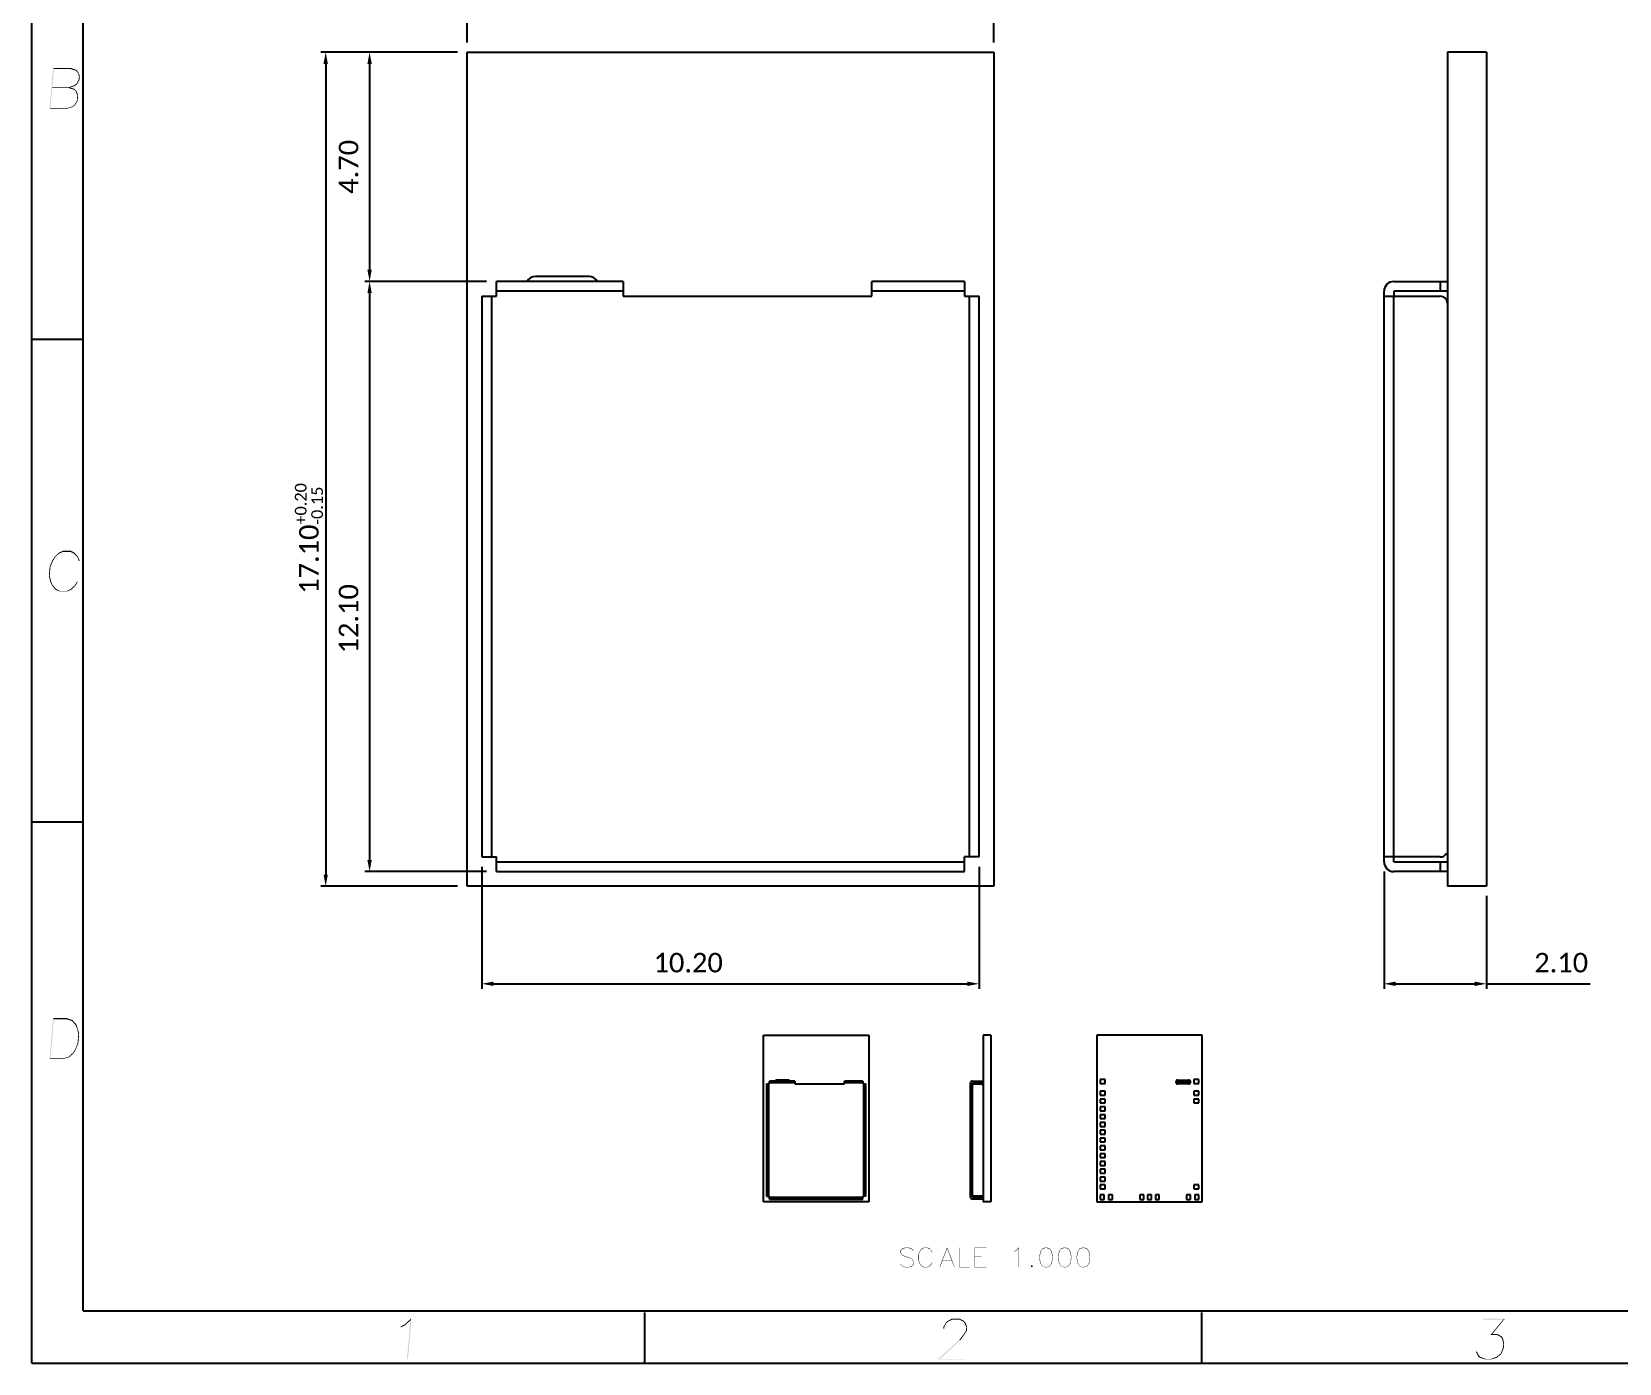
# Model space of a CAD drawing. Header units: millimetres. Extents: x 0 to 297, y 0 to 210.
# Drawn here: x 0 to 162.8, y 0 to 136.5 of the extents above; entities that cross this region are included whole.
import ezdxf

# ---------------------------------------------------------------- set-up
doc = ezdxf.new("R2010")
doc.units = ezdxf.units.MM
doc.header["$LTSCALE"] = 16.335
doc.header["$PDMODE"] = 3
doc.header["$PDSIZE"] = 0.3125
doc.layers.get('0').update_dxf_attribs({"linetype": 'CONTINUOUS'})
doc.layers.get('Defpoints').update_dxf_attribs({"linetype": 'CONTINUOUS'})
doc.layers.add('INTFCLR_5', color=7, linetype='CONTINUOUS')
doc.styles.get("Standard").update_dxf_attribs({"font": 'romans__.ttf'})
doc.styles.add('型式1', font='calibril.ttf')
doc.dimstyles.new('DIMSTYLE_1', dxfattribs={"dimtxt": 2, "dimasz": 1.2, "dimexe": 0.5, "dimexo": 1, "dimgap": 0.5, "dimtad": 1, "dimlfac": 0.2, "dimzin": 0, "dimdsep": 46, "dimtxsty": 'STANDARD', "dimblk": '_FILLED', "dimblk1": '_FILLED', "dimblk2": '_FILLED', "dimcen": 0.09, "dimazin": 0, "dimtol": 1, "dimtp": 0.2, "dimtm": 0.15, "dimtfac": 0.6, "dimtofl": 0, "dimtmove": 0, "dimatfit": 3, "dimldrblk": '_FILLED', "dimfxl": 1, "dimtolj": 1, "dimtzin": 0, "dimarcsym": 0})
doc.dimstyles.new('DIMSTYLE_2', dxfattribs={"dimtxt": 2, "dimasz": 1.2, "dimexe": 0.5, "dimexo": 1, "dimgap": 0.5, "dimtad": 1, "dimlfac": 0.2, "dimzin": 0, "dimdsep": 46, "dimtxsty": 'STANDARD', "dimblk": '_FILLED', "dimblk1": '_FILLED', "dimblk2": '_FILLED', "dimcen": 0.09, "dimazin": 0, "dimtp": 0.01, "dimtm": 0.01, "dimtfac": 1, "dimtofl": 0, "dimtmove": 0, "dimatfit": 3, "dimldrblk": '_FILLED', "dimfxl": 1, "dimtolj": 1, "dimtzin": 0, "dimarcsym": 0})
doc.dimstyles.new('DIMSTYLE_3', dxfattribs={"dimtxt": 2, "dimasz": 1.2, "dimexe": 0.5, "dimexo": 1, "dimgap": 0.5, "dimtad": 1, "dimlfac": 0.2, "dimzin": 0, "dimdsep": 46, "dimtxsty": 'STANDARD', "dimblk": '_FILLED', "dimblk1": '_FILLED', "dimblk2": '_FILLED', "dimcen": 0.09, "dimazin": 0, "dimtol": 1, "dimtp": 0.15, "dimtm": 0.15, "dimtfac": 1, "dimtofl": 0, "dimtmove": 0, "dimatfit": 3, "dimldrblk": '_FILLED', "dimfxl": 1, "dimtolj": 1, "dimtzin": 0, "dimarcsym": 0})

# ---------------------------------------------------------------- blocks, each defined once
blk = doc.blocks.new('_FILLED')
at = {"color": 0, "linetype": 'ByBlock'}
blk.add_solid([(0, 0), (-1, 0.1875), (-1, -0.1875)], dxfattribs=at)
blk = doc.blocks.new('*D1')
at = {"color": 0, "linetype": 'Continuous', "lineweight": -2}
for p, q in [((43.64, 134.4), (29.64, 134.4)), ((30.14, 133.2), (30.14, 50.1)), ((43.64, 48.9), (29.64, 48.9))]:
    blk.add_line(p, q, dxfattribs=at)
at = {"layer": 'Defpoints', "color": 0, "linetype": 'Continuous'}
for p in [(44.64, 134.4), (30.14, 48.9), (44.64, 48.9)]:
    blk.add_point(p, dxfattribs=at)
at = {"color": 0, "linetype": 'Continuous', "lineweight": -2, "xscale": 1.199999999999999, "yscale": 1.199999999999999, "zscale": 1.199999999999999}
for p, rotation in [((30.14, 134.4), 90), ((30.14, 48.9), 270)]:
    blk.add_blockref('_FILLED', p, dxfattribs=dict(at, rotation=rotation))
at = {"color": 0, "linetype": 'Continuous', "insert": (26.98, 84.55), "char_height": 2, "attachment_point": 2, "rotation": 90, "line_spacing_factor": 0.9, "style": '型式1'}
blk.add_mtext('\\A1;17.10{\\H1.200000;\\S+0.20^ -0.15;}', dxfattribs=at)
blk = doc.blocks.new('*D2')
at = {"color": 0, "linetype": 'Continuous', "lineweight": -2}
for p, q in [((44.64, 135.4), (44.64, 144.9)), ((98.64, 135.4), (98.64, 144.9)), ((45.84, 144.4), (97.44, 144.4))]:
    blk.add_line(p, q, dxfattribs=at)
at = {"layer": 'Defpoints', "color": 0, "linetype": 'Continuous'}
for p in [(98.64, 144.4), (44.64, 134.4), (98.64, 134.4)]:
    blk.add_point(p, dxfattribs=at)
at = {"color": 0, "linetype": 'Continuous', "lineweight": -2, "xscale": 1.199999999999999, "yscale": 1.199999999999999, "zscale": 1.199999999999999, "rotation": 180}
blk.add_blockref('_FILLED', (44.64, 144.4), dxfattribs=at)
at = {"color": 0, "linetype": 'Continuous', "lineweight": -2, "xscale": 1.199999999999999, "yscale": 1.199999999999999, "zscale": 1.199999999999999}
blk.add_blockref('_FILLED', (98.64, 144.4), dxfattribs=at)
at = {"color": 0, "linetype": 'Continuous', "insert": (71.64, 147.57), "char_height": 2, "attachment_point": 2, "line_spacing_factor": 0.9, "style": '型式1'}
blk.add_mtext('\\A1;10.80{\\H1.200000;\\S+0.20^ -0.15;}', dxfattribs=at)
blk = doc.blocks.new('*D4')
at = {"color": 0, "linetype": 'Continuous', "lineweight": -2}
for p, q in [((43.64, 134.4), (34.14, 134.4)), ((34.64, 133.2), (34.64, 112.1)), ((46.64, 110.9), (34.14, 110.9))]:
    blk.add_line(p, q, dxfattribs=at)
at = {"layer": 'Defpoints', "color": 0, "linetype": 'Continuous'}
for p in [(44.64, 134.4), (34.64, 110.9), (47.64, 110.9)]:
    blk.add_point(p, dxfattribs=at)
at = {"color": 0, "linetype": 'Continuous', "lineweight": -2, "xscale": 1.199999999999999, "yscale": 1.199999999999999, "zscale": 1.199999999999999}
for p, rotation in [((34.64, 134.4), 90), ((34.64, 110.9), 270)]:
    blk.add_blockref('_FILLED', p, dxfattribs=dict(at, rotation=rotation))
at = {"color": 0, "linetype": 'Continuous', "insert": (31.48, 122.65), "char_height": 2, "attachment_point": 2, "rotation": 90, "line_spacing_factor": 0.9, "style": '型式1'}
blk.add_mtext('\\A1;4.70', dxfattribs=at)
blk = doc.blocks.new('*D5')
at = {"color": 0, "linetype": 'Continuous', "lineweight": -2}
for p, q in [((46.64, 110.9), (34.14, 110.9)), ((34.64, 109.7), (34.64, 51.6)), ((46.64, 50.4), (34.14, 50.4))]:
    blk.add_line(p, q, dxfattribs=at)
at = {"layer": 'Defpoints', "color": 0, "linetype": 'Continuous'}
for p in [(47.64, 110.9), (34.64, 50.4), (47.64, 50.4)]:
    blk.add_point(p, dxfattribs=at)
at = {"color": 0, "linetype": 'Continuous', "lineweight": -2, "xscale": 1.199999999999999, "yscale": 1.199999999999999, "zscale": 1.199999999999999}
for p, rotation in [((34.64, 110.9), 90), ((34.64, 50.4), 270)]:
    blk.add_blockref('_FILLED', p, dxfattribs=dict(at, rotation=rotation))
at = {"color": 0, "linetype": 'Continuous', "insert": (31.48, 76.32), "char_height": 2, "attachment_point": 2, "rotation": 90, "line_spacing_factor": 0.9, "style": '型式1'}
blk.add_mtext('\\A1;12.10', dxfattribs=at)
blk = doc.blocks.new('*D6')
at = {"color": 0, "linetype": 'Continuous', "lineweight": -2}
for p, q in [((138.66, 50.4), (138.66, 38.4)), ((149.16, 47.9), (149.16, 38.4)), ((139.86, 38.9), (147.96, 38.9)), ((149.16, 38.9), (159.81, 38.9))]:
    blk.add_line(p, q, dxfattribs=at)
at = {"layer": 'Defpoints', "color": 0, "linetype": 'Continuous'}
for p in [(138.66, 51.4), (149.16, 48.9), (138.66, 38.9)]:
    blk.add_point(p, dxfattribs=at)
at = {"color": 0, "linetype": 'Continuous', "lineweight": -2, "xscale": 1.199999999999999, "yscale": 1.199999999999999, "zscale": 1.199999999999999, "rotation": 180}
blk.add_blockref('_FILLED', (138.66, 38.9), dxfattribs=at)
at = {"color": 0, "linetype": 'Continuous', "lineweight": -2, "xscale": 1.199999999999999, "yscale": 1.199999999999999, "zscale": 1.199999999999999}
blk.add_blockref('_FILLED', (149.16, 38.9), dxfattribs=at)
at = {"color": 0, "linetype": 'Continuous', "insert": (154.06, 42.07), "char_height": 2, "attachment_point": 1, "line_spacing_factor": 0.9, "style": '型式1'}
blk.add_mtext('\\A1;2.10', dxfattribs=at)
blk = doc.blocks.new('*D7')
at = {"color": 0, "linetype": 'Continuous', "lineweight": -2}
for p, q in [((46.14, 50.9), (46.14, 38.4)), ((97.14, 50.9), (97.14, 38.4)), ((47.34, 38.9), (95.94, 38.9))]:
    blk.add_line(p, q, dxfattribs=at)
at = {"layer": 'Defpoints', "color": 0, "linetype": 'Continuous'}
for p in [(46.14, 51.9), (97.14, 51.9), (97.14, 38.9)]:
    blk.add_point(p, dxfattribs=at)
at = {"color": 0, "linetype": 'Continuous', "lineweight": -2, "xscale": 1.199999999999999, "yscale": 1.199999999999999, "zscale": 1.199999999999999, "rotation": 180}
blk.add_blockref('_FILLED', (46.14, 38.9), dxfattribs=at)
at = {"color": 0, "linetype": 'Continuous', "lineweight": -2, "xscale": 1.199999999999999, "yscale": 1.199999999999999, "zscale": 1.199999999999999}
blk.add_blockref('_FILLED', (97.14, 38.9), dxfattribs=at)
at = {"color": 0, "linetype": 'Continuous', "insert": (67.31, 42.07), "char_height": 2, "attachment_point": 2, "line_spacing_factor": 0.9, "style": '型式1'}
blk.add_mtext('\\A1;10.20', dxfattribs=at)

msp = doc.modelspace()

# ---------------------------------------------------------------- linework, layer by layer
at = {"color": 7, "linetype": 'Continuous'}
for p, q in [((0, 0), (0, 210)), ((44.644, 48.899), (44.644, 134.399)), ((44.644, 134.399), (98.644, 134.399)), ((98.644, 134.399), (98.644, 48.899)), ((145.158, 134.399), (145.158, 48.899)), ((149.158, 134.399), (145.158, 134.399)), ((149.158, 134.399), (149.158, 48.899)), ((47.644, 109.399), (47.644, 110.899)), ((60.644, 110.899), (47.644, 110.899)), ((57.144, 111.399), (51.644, 111.399)), ((60.644, 110.899), (60.644, 109.399)), ((86.144, 109.399), (86.144, 110.899)), ((95.644, 110.899), (86.144, 110.899)), ((95.644, 110.899), (95.644, 109.399)), ((139.658, 110.899), (145.057, 110.899)), ((46.144, 109.399), (46.144, 51.899)), ((46.144, 109.399), (47.644, 109.399)), ((60.644, 109.399), (86.144, 109.399)), ((95.644, 109.399), (97.144, 109.399)), ((97.144, 51.899), (97.144, 109.399)), ((138.658, 51.399), (138.658, 109.899)), ((138.658, 109.399), (144.408, 109.399)), ((139.658, 109.899), (139.658, 109.399)), ((145.158, 109.899), (139.658, 109.899)), ((5.266, 104.953), (0, 104.953)), ((5.266, 55.452), (0, 55.452)), ((46.144, 51.899), (47.644, 51.899)), ((47.644, 50.399), (47.644, 51.899)), ((97.144, 51.899), (95.644, 51.899)), ((95.644, 50.399), (95.644, 51.899)), ((144.408, 51.899), (138.658, 51.899)), ((139.658, 51.399), (139.658, 51.899)), ((139.658, 51.399), (145.057, 51.399)), ((98.644, 48.899), (44.644, 48.899)), ((47.644, 50.399), (95.644, 50.399)), ((145.158, 50.399), (139.658, 50.399)), ((149.158, 48.899), (145.158, 48.899)), ((75.032, 16.531), (75.032, 33.631)), ((75.032, 33.631), (85.832, 33.631)), ((85.832, 33.631), (85.832, 16.531)), ((97.556, 33.631), (97.556, 16.531)), ((98.356, 33.631), (97.556, 33.631)), ((98.356, 33.631), (98.356, 16.531)), ((109.215, 33.631), (109.215, 16.531)), ((120.015, 33.631), (109.215, 33.631)), ((120.015, 16.531), (120.015, 33.631)), ((75.332, 28.631), (75.332, 17.131)), ((75.332, 28.631), (75.632, 28.631)), ((75.632, 28.631), (75.632, 28.931)), ((78.232, 28.931), (75.632, 28.931)), ((77.532, 29.031), (76.432, 29.031)), ((78.232, 28.931), (78.232, 28.631)), ((78.232, 28.631), (83.332, 28.631)), ((83.332, 28.631), (83.332, 28.931)), ((85.232, 28.931), (83.332, 28.931)), ((85.232, 28.931), (85.232, 28.631)), ((85.232, 28.631), (85.532, 28.631)), ((85.532, 17.131), (85.532, 28.631)), ((96.256, 17.031), (96.256, 28.731)), ((96.256, 28.631), (97.406, 28.631)), ((96.456, 28.931), (97.536, 28.931)), ((96.456, 28.731), (96.456, 28.631)), ((97.556, 28.731), (96.456, 28.731)), ((117.395, 28.731), (117.34, 28.731)), ((117.342, 28.931), (117.395, 28.931)), ((117.415, 28.931), (117.415, 28.731)), ((117.415, 28.931), (118.715, 28.931)), ((117.415, 28.731), (118.715, 28.731)), ((117.515, 29.031), (118.615, 29.031)), ((118.615, 28.631), (117.515, 28.631)), ((118.715, 28.931), (118.715, 28.731)), ((118.735, 28.931), (118.79, 28.931)), ((118.788, 28.731), (118.735, 28.731)), ((85.832, 16.531), (75.032, 16.531)), ((75.332, 17.131), (75.632, 17.131)), ((75.632, 16.831), (75.632, 17.131)), ((75.632, 16.831), (85.232, 16.831)), ((85.532, 17.131), (85.232, 17.131)), ((85.232, 16.831), (85.232, 17.131)), ((97.406, 17.131), (96.256, 17.131)), ((96.456, 17.031), (96.456, 17.131)), ((96.456, 17.031), (97.536, 17.031)), ((97.556, 16.831), (96.456, 16.831)), ((98.356, 16.531), (97.556, 16.531)), ((109.215, 16.531), (120.015, 16.531)), ((62.827, 5.192), (62.827, 0)), ((119.942, 5.192), (119.942, 0)), ((0, 0), (297, 0))]:
    msp.add_line(p, q, dxfattribs=at)
at = {"color": 9, "linetype": 'Continuous'}
for p, q in [((144.408, 110.899), (144.408, 109.899)), ((47.144, 109.399), (47.144, 51.899)), ((60.644, 109.899), (47.644, 109.899)), ((95.644, 109.899), (86.144, 109.899)), ((96.144, 51.899), (96.144, 109.399)), ((139.658, 51.899), (139.658, 109.399)), ((47.644, 51.399), (95.644, 51.399)), ((144.408, 51.399), (144.408, 50.399)), ((75.532, 28.631), (75.532, 17.131)), ((78.232, 28.731), (75.632, 28.731)), ((85.232, 28.731), (83.332, 28.731)), ((85.332, 17.131), (85.332, 28.631)), ((96.456, 17.131), (96.456, 28.631)), ((97.406, 28.931), (97.406, 28.731)), ((117.565, 28.931), (117.565, 28.731)), ((118.565, 28.931), (118.565, 28.731)), ((75.632, 17.031), (85.232, 17.031)), ((97.406, 17.031), (97.406, 16.831))]:
    msp.add_line(p, q, dxfattribs=at)
at = {"color": 7, "linetype": 'Continuous', "const_width": 0.2}
for points in [[(5.266, 5.348), (5.266, 204.558)], [(291.734, 5.348), (5.266, 5.348)]]:
    msp.add_lwpolyline(points, dxfattribs=at)
at = {"color": 7, "linetype": 'Continuous'}
for centre, radius, start, end in [((51.644, 110.399), 1, 90, 150), ((57.144, 110.399), 1, 30, 90), ((139.658, 109.899), 1, 90, 180), ((144.408, 108.649), 0.75, 0, 90), ((144.408, 52.649), 0.75, 270, 330), ((139.658, 51.399), 1, 180, 270), ((76.432, 28.831), 0.2, 90, 150), ((77.532, 28.831), 0.2, 30, 90), ((96.456, 28.731), 0.2, 90, 180), ((97.406, 28.481), 0.15, 0, 90), ((117.515, 28.831), 0.2, 90, 270), ((118.615, 28.831), 0.2, 270, 90), ((96.456, 17.031), 0.2, 180, 270), ((97.406, 17.281), 0.15, 270, 330)]:
    msp.add_arc(centre, radius, start, end, dxfattribs=at)
for points in [[(2.266, 132.681), (1.821, 128.62), (2.187, 132.8)], [(2.266, 132.681), (2.102, 130.814), (1.821, 128.62)], [(2.187, 132.8), (3.995, 132.8), (2.266, 132.681)], [(3.955, 132.681), (2.266, 132.681), (3.995, 132.8)], [(3.955, 132.681), (3.995, 132.8), (4.57, 132.592)], [(4.57, 132.592), (4.532, 132.503), (3.955, 132.681)], [(4.532, 132.503), (4.57, 132.592), (4.759, 132.385)], [(4.759, 132.385), (4.695, 132.326), (4.532, 132.503)], [(4.695, 132.326), (4.759, 132.385), (4.93, 131.97)], [(4.93, 131.97), (4.839, 131.94), (4.695, 132.326)], [(4.808, 131.585), (4.839, 131.94), (4.93, 131.97)], [(4.808, 131.585), (4.93, 131.97), (4.894, 131.555)], [(2.102, 130.814), (2.094, 130.725), (1.821, 128.62)], [(2.094, 130.725), (1.915, 128.68), (1.821, 128.62)], [(3.792, 130.814), (3.937, 130.784), (2.094, 130.725)], [(2.102, 130.814), (3.792, 130.814), (2.094, 130.725)], [(3.784, 130.725), (2.094, 130.725), (3.937, 130.784)], [(3.784, 130.725), (3.937, 130.784), (4.399, 130.636)], [(4.399, 130.636), (4.361, 130.547), (3.784, 130.725)], [(4.425, 130.932), (3.792, 130.814), (4.403, 131.021)], [(3.792, 130.814), (4.425, 130.932), (3.937, 130.784)], [(4.361, 130.547), (4.399, 130.636), (4.588, 130.428)], [(4.588, 130.428), (4.524, 130.369), (4.361, 130.547)], [(4.65, 131.14), (4.403, 131.021), (4.596, 131.199)], [(4.403, 131.021), (4.65, 131.14), (4.425, 130.932)], [(4.524, 130.369), (4.588, 130.428), (4.759, 130.013)], [(4.759, 130.013), (4.668, 129.984), (4.524, 130.369)], [(4.894, 131.555), (4.596, 131.199), (4.808, 131.585)], [(4.596, 131.199), (4.894, 131.555), (4.65, 131.14)], [(1.915, 128.68), (3.605, 128.68), (1.821, 128.62)], [(3.63, 128.62), (1.821, 128.62), (3.605, 128.68)], [(4.238, 128.798), (3.605, 128.68), (4.214, 128.857)], [(3.605, 128.68), (4.238, 128.798), (3.63, 128.62)], [(4.464, 129.006), (4.214, 128.857), (4.41, 129.065)], [(4.214, 128.857), (4.464, 129.006), (4.238, 128.798)], [(4.707, 129.421), (4.41, 129.065), (4.618, 129.421)], [(4.41, 129.065), (4.707, 129.421), (4.464, 129.006)], [(4.618, 129.421), (4.668, 129.984), (4.759, 130.013)], [(4.618, 129.421), (4.759, 130.013), (4.707, 129.421)], [(2.813, 83.002), (2.34, 82.676), (2.762, 83.091)], [(3.214, 83.18), (2.762, 83.091), (3.195, 83.299)], [(2.762, 83.091), (3.214, 83.18), (2.813, 83.002)], [(3.195, 83.299), (3.995, 83.299), (3.214, 83.18)], [(3.955, 83.18), (3.214, 83.18), (3.995, 83.299)], [(3.955, 83.18), (3.995, 83.299), (4.392, 83.091)], [(4.392, 83.091), (4.325, 83.002), (3.955, 83.18)], [(4.325, 83.002), (4.392, 83.091), (4.741, 82.676)], [(1.926, 81.669), (1.751, 80.69), (1.839, 81.698)], [(1.926, 81.669), (1.843, 80.72), (1.751, 80.69)], [(2.185, 82.261), (1.839, 81.698), (2.099, 82.291)], [(1.839, 81.698), (2.185, 82.261), (1.926, 81.669)], [(2.394, 82.617), (2.099, 82.291), (2.34, 82.676)], [(2.099, 82.291), (2.394, 82.617), (2.185, 82.261)], [(2.34, 82.676), (2.813, 83.002), (2.394, 82.617)], [(4.741, 82.676), (4.677, 82.617), (4.325, 83.002)], [(4.677, 82.617), (4.741, 82.676), (4.915, 82.291)], [(4.915, 82.291), (4.821, 82.232), (4.677, 82.617)], [(1.751, 80.69), (1.843, 80.72), (1.998, 80.127)], [(1.998, 80.127), (1.907, 80.097), (1.751, 80.69)], [(1.907, 80.097), (1.998, 80.127), (2.145, 79.771)], [(2.145, 79.771), (2.081, 79.712), (1.907, 80.097)], [(2.081, 79.712), (2.145, 79.771), (2.497, 79.386)], [(4.482, 79.712), (4.009, 79.386), (4.428, 79.771)], [(4.723, 80.097), (4.428, 79.771), (4.637, 80.127)], [(4.428, 79.771), (4.723, 80.097), (4.482, 79.712)], [(2.497, 79.386), (2.43, 79.297), (2.081, 79.712)], [(2.43, 79.297), (2.497, 79.386), (2.864, 79.179)], [(2.864, 79.179), (2.829, 79.119), (2.43, 79.297)], [(2.864, 79.179), (3.605, 79.179), (2.829, 79.119)], [(3.63, 79.119), (2.829, 79.119), (3.605, 79.179)], [(4.06, 79.297), (3.605, 79.179), (4.009, 79.386)], [(3.605, 79.179), (4.06, 79.297), (3.63, 79.119)], [(4.009, 79.386), (4.482, 79.712), (4.06, 79.297)], [(2.266, 35.259), (1.821, 31.198), (2.187, 35.378)], [(2.266, 35.259), (1.915, 31.257), (1.821, 31.198)], [(2.187, 35.378), (3.61, 35.378), (2.266, 35.259)], [(3.57, 35.259), (2.266, 35.259), (3.61, 35.378)], [(3.57, 35.259), (3.61, 35.378), (4.185, 35.17)], [(4.185, 35.17), (4.117, 35.081), (3.57, 35.259)], [(4.117, 35.081), (4.185, 35.17), (4.563, 34.755)], [(4.563, 34.755), (4.469, 34.696), (4.117, 35.081)], [(4.469, 34.696), (4.563, 34.755), (4.707, 34.37)], [(4.707, 34.37), (4.643, 34.311), (4.469, 34.696)], [(4.643, 34.311), (4.707, 34.37), (4.863, 33.777)], [(4.863, 33.777), (4.772, 33.747), (4.643, 34.311)], [(4.775, 32.769), (4.459, 32.206), (4.686, 32.769)], [(4.459, 32.206), (4.775, 32.769), (4.515, 32.176)], [(4.686, 32.769), (4.772, 33.747), (4.863, 33.777)], [(4.686, 32.769), (4.863, 33.777), (4.775, 32.769)], [(1.915, 31.257), (3.22, 31.257), (1.821, 31.198)], [(3.244, 31.198), (1.821, 31.198), (3.22, 31.257)], [(3.853, 31.376), (3.22, 31.257), (3.799, 31.435)], [(3.22, 31.257), (3.853, 31.376), (3.244, 31.198)], [(4.304, 31.791), (3.799, 31.435), (4.218, 31.821)], [(3.799, 31.435), (4.304, 31.791), (3.853, 31.376)], [(4.515, 32.176), (4.218, 31.821), (4.459, 32.206)], [(4.218, 31.821), (4.515, 32.176), (4.304, 31.791)], [(38.28, 3.89), (37.825, 3.772), (38.228, 3.979)], [(37.825, 3.772), (38.28, 3.89), (37.847, 3.683)], [(38.932, 4.572), (38.828, 4.394), (38.228, 3.979)], [(38.932, 4.572), (38.228, 3.979), (38.873, 4.572)], [(38.228, 3.979), (38.828, 4.394), (38.28, 3.89)], [(38.48, 0.422), (38.828, 4.394), (38.932, 4.572)], [(38.48, 0.422), (38.932, 4.572), (38.569, 0.422)], [(93.571, 3.713), (93.466, 3.535), (93.484, 3.742)], [(93.466, 3.535), (93.571, 3.713), (93.555, 3.535)], [(93.782, 4.098), (93.484, 3.742), (93.728, 4.157)], [(93.484, 3.742), (93.782, 4.098), (93.571, 3.713)], [(93.976, 4.276), (93.728, 4.157), (93.954, 4.365)], [(93.728, 4.157), (93.976, 4.276), (93.782, 4.098)], [(94.376, 4.454), (93.954, 4.365), (94.357, 4.572)], [(93.954, 4.365), (94.376, 4.454), (93.976, 4.276)], [(94.357, 4.572), (95.158, 4.572), (94.376, 4.454)], [(95.147, 4.454), (94.376, 4.454), (95.158, 4.572)], [(95.147, 4.454), (95.158, 4.572), (95.554, 4.365)], [(95.554, 4.365), (95.487, 4.276), (95.147, 4.454)], [(95.487, 4.276), (95.554, 4.365), (95.744, 4.157)], [(95.744, 4.157), (95.65, 4.098), (95.487, 4.276)], [(95.879, 3.327), (95.551, 2.972), (95.792, 3.357)], [(95.551, 2.972), (95.879, 3.327), (95.637, 2.942)], [(95.65, 4.098), (95.744, 4.157), (95.915, 3.742)], [(95.915, 3.742), (95.823, 3.713), (95.65, 4.098)], [(95.792, 3.357), (95.823, 3.713), (95.915, 3.742)], [(95.792, 3.357), (95.915, 3.742), (95.879, 3.327)], [(151.056, 4.572), (148.822, 4.454), (148.832, 4.572)], [(150.867, 4.454), (148.822, 4.454), (151.056, 4.572)], [(149.762, 3.001), (149.577, 2.912), (150.867, 4.454)], [(150.867, 4.454), (151.056, 4.572), (149.762, 3.001)], [(95.2, 2.349), (92.924, 0.393), (95.116, 2.408)], [(95.2, 2.349), (93.137, 0.452), (92.924, 0.393)], [(95.637, 2.942), (95.116, 2.408), (95.551, 2.972)], [(95.116, 2.408), (95.637, 2.942), (95.2, 2.349)], [(149.762, 3.001), (150.266, 3.001), (149.577, 2.912)], [(150.229, 2.912), (149.577, 2.912), (150.266, 3.001)], [(150.229, 2.912), (150.266, 3.001), (150.663, 2.794)], [(150.663, 2.794), (150.596, 2.705), (150.229, 2.912)], [(150.596, 2.705), (150.663, 2.794), (150.852, 2.586)], [(150.852, 2.586), (150.758, 2.527), (150.596, 2.705)], [(150.758, 2.527), (150.852, 2.586), (150.978, 1.993)], [(150.978, 1.993), (150.887, 1.964), (150.758, 2.527)], [(150.856, 1.608), (150.887, 1.964), (150.978, 1.993)], [(150.856, 1.608), (150.978, 1.993), (150.942, 1.578)], [(93.137, 0.452), (95.775, 0.452), (92.924, 0.393)], [(92.924, 0.393), (95.775, 0.452), (95.77, 0.393)], [(148.09, 1.163), (148.184, 1.223), (148.357, 0.837)], [(148.357, 0.837), (148.263, 0.778), (148.09, 1.163)], [(148.263, 0.778), (148.357, 0.837), (148.52, 0.659)], [(148.52, 0.659), (148.453, 0.57), (148.263, 0.778)], [(148.453, 0.57), (148.52, 0.659), (149.065, 0.452)], [(149.065, 0.452), (149.03, 0.393), (148.453, 0.57)], [(149.065, 0.452), (149.628, 0.452), (149.03, 0.393)], [(149.653, 0.393), (149.03, 0.393), (149.628, 0.452)], [(150.261, 0.57), (149.628, 0.452), (150.209, 0.659)], [(149.628, 0.452), (150.261, 0.57), (149.653, 0.393)], [(150.712, 0.985), (150.209, 0.659), (150.626, 1.015)], [(150.209, 0.659), (150.712, 0.985), (150.261, 0.57)], [(150.942, 1.578), (150.626, 1.015), (150.856, 1.608)], [(150.626, 1.015), (150.942, 1.578), (150.712, 0.985)]]:
    msp.add_solid(points, dxfattribs=at)
at = {"color": 3, "linetype": 'Continuous'}
for points in [[(89.288, 11.718), (89.074, 11.561), (89.274, 11.761)], [(89.074, 11.561), (89.288, 11.718), (89.116, 11.546)], [(89.116, 11.546), (89.074, 11.361), (89.074, 11.561)], [(89.074, 11.361), (89.116, 11.546), (89.116, 11.361)], [(89.559, 11.803), (89.274, 11.761), (89.559, 11.861)], [(89.274, 11.761), (89.559, 11.803), (89.288, 11.718)], [(89.559, 11.861), (89.945, 11.861), (89.559, 11.803)], [(89.931, 11.803), (89.559, 11.803), (89.945, 11.861)], [(89.931, 11.803), (89.945, 11.861), (90.231, 11.761)], [(90.231, 11.761), (90.216, 11.718), (89.931, 11.803)], [(90.216, 11.718), (90.231, 11.761), (90.431, 11.561)], [(90.431, 11.561), (90.388, 11.532), (90.216, 11.718)], [(91.116, 11.532), (90.988, 11.375), (91.088, 11.561)], [(90.988, 11.375), (91.116, 11.532), (91.031, 11.361)], [(91.302, 11.718), (91.088, 11.561), (91.274, 11.761)], [(91.088, 11.561), (91.302, 11.718), (91.116, 11.532)], [(91.488, 11.803), (91.274, 11.761), (91.474, 11.861)], [(91.274, 11.761), (91.488, 11.803), (91.302, 11.718)], [(91.474, 11.861), (91.859, 11.861), (91.488, 11.803)], [(91.845, 11.803), (91.488, 11.803), (91.859, 11.861)], [(91.845, 11.803), (91.859, 11.861), (92.059, 11.761)], [(92.059, 11.761), (92.031, 11.718), (91.845, 11.803)], [(92.031, 11.718), (92.059, 11.761), (92.245, 11.561)], [(92.245, 11.561), (92.216, 11.532), (92.031, 11.718)], [(92.216, 11.532), (92.245, 11.561), (92.345, 11.375)], [(92.345, 11.375), (92.302, 11.346), (92.216, 11.532)], [(93.874, 11.861), (93.859, 11.775), (93.088, 9.875)], [(93.874, 11.861), (93.088, 9.875), (93.845, 11.861)], [(93.859, 11.775), (93.388, 10.532), (93.088, 9.875)], [(94.331, 10.532), (93.859, 11.775), (93.874, 11.861)], [(94.331, 10.532), (93.874, 11.861), (94.631, 9.875)], [(95.145, 11.832), (95.145, 9.875), (95.102, 9.846)], [(95.145, 11.832), (95.102, 9.846), (95.102, 11.832)], [(96.645, 11.861), (97.888, 11.861), (96.688, 11.803)], [(96.688, 11.803), (96.645, 9.846), (96.645, 11.861)], [(96.688, 11.803), (96.688, 10.918), (96.645, 9.846)], [(96.688, 11.803), (97.888, 11.861), (97.888, 11.803)], [(100.936, 11.532), (100.722, 11.475), (100.907, 11.575)], [(100.722, 11.475), (100.936, 11.532), (100.736, 11.432)], [(101.222, 11.861), (101.179, 11.775), (100.907, 11.575)], [(101.222, 11.861), (100.907, 11.575), (101.193, 11.861)], [(100.907, 11.575), (101.179, 11.775), (100.936, 11.532)], [(101.179, 9.861), (101.179, 11.775), (101.222, 11.861)], [(101.179, 9.861), (101.222, 11.861), (101.222, 9.861)], [(103.465, 11.446), (103.322, 10.989), (103.422, 11.461)], [(103.322, 10.989), (103.465, 11.446), (103.365, 10.975)], [(103.636, 11.718), (103.422, 11.461), (103.622, 11.761)], [(103.422, 11.461), (103.636, 11.718), (103.465, 11.446)], [(104.107, 11.861), (103.907, 11.803), (103.622, 11.761)], [(104.107, 11.861), (103.622, 11.761), (103.907, 11.861)], [(103.622, 11.761), (103.907, 11.803), (103.636, 11.718)], [(104.093, 11.803), (103.907, 11.803), (104.107, 11.861)], [(104.093, 11.803), (104.107, 11.861), (104.393, 11.761)], [(104.393, 11.761), (104.365, 11.718), (104.093, 11.803)], [(104.365, 11.718), (104.393, 11.761), (104.593, 11.461)], [(104.593, 11.461), (104.55, 11.446), (104.365, 11.718)], [(104.55, 11.446), (104.593, 11.461), (104.679, 10.989)], [(104.679, 10.989), (104.636, 10.975), (104.55, 11.446)], [(105.379, 11.446), (105.236, 10.989), (105.336, 11.461)], [(105.236, 10.989), (105.379, 11.446), (105.279, 10.975)], [(105.55, 11.718), (105.336, 11.461), (105.536, 11.761)], [(105.336, 11.461), (105.55, 11.718), (105.379, 11.446)], [(106.022, 11.861), (105.822, 11.803), (105.536, 11.761)], [(106.022, 11.861), (105.536, 11.761), (105.822, 11.861)], [(105.536, 11.761), (105.822, 11.803), (105.55, 11.718)], [(106.007, 11.803), (105.822, 11.803), (106.022, 11.861)], [(106.007, 11.803), (106.022, 11.861), (106.307, 11.761)], [(106.307, 11.761), (106.279, 11.718), (106.007, 11.803)], [(106.279, 11.718), (106.307, 11.761), (106.507, 11.461)], [(106.507, 11.461), (106.465, 11.446), (106.279, 11.718)], [(106.465, 11.446), (106.507, 11.461), (106.593, 10.989)], [(106.593, 10.989), (106.55, 10.975), (106.465, 11.446)], [(107.293, 11.446), (107.15, 10.989), (107.25, 11.461)], [(107.15, 10.989), (107.293, 11.446), (107.193, 10.975)], [(107.465, 11.718), (107.25, 11.461), (107.45, 11.761)], [(107.25, 11.461), (107.465, 11.718), (107.293, 11.446)], [(107.936, 11.861), (107.736, 11.803), (107.45, 11.761)], [(107.936, 11.861), (107.45, 11.761), (107.736, 11.861)], [(107.45, 11.761), (107.736, 11.803), (107.465, 11.718)], [(107.922, 11.803), (107.736, 11.803), (107.936, 11.861)], [(107.922, 11.803), (107.936, 11.861), (108.222, 11.761)], [(108.222, 11.761), (108.193, 11.718), (107.922, 11.803)], [(108.193, 11.718), (108.222, 11.761), (108.422, 11.461)], [(108.422, 11.461), (108.379, 11.446), (108.193, 11.718)], [(108.379, 11.446), (108.422, 11.461), (108.507, 10.989)], [(108.507, 10.989), (108.465, 10.975), (108.379, 11.446)], [(89.116, 11.361), (89.174, 11.161), (89.074, 11.361)], [(89.074, 10.118), (89.102, 10.161), (89.288, 9.975)], [(89.288, 9.975), (89.274, 9.932), (89.074, 10.118)], [(89.116, 11.361), (89.202, 11.189), (89.174, 11.161)], [(89.174, 11.161), (89.202, 11.189), (89.288, 11.103)], [(89.288, 11.103), (89.274, 11.061), (89.174, 11.161)], [(89.274, 11.061), (89.288, 11.103), (89.474, 11.003)], [(89.474, 11.003), (89.459, 10.961), (89.274, 11.061)], [(89.274, 9.932), (89.288, 9.975), (89.559, 9.875)], [(89.559, 9.875), (89.559, 9.846), (89.274, 9.932)], [(89.459, 10.961), (89.474, 11.003), (90.045, 10.818)], [(90.045, 10.818), (90.031, 10.775), (89.459, 10.961)], [(89.559, 9.875), (89.931, 9.875), (89.559, 9.846)], [(89.945, 9.846), (89.559, 9.846), (89.931, 9.875)], [(90.231, 9.932), (89.931, 9.875), (90.216, 9.975)], [(89.931, 9.875), (90.231, 9.932), (89.945, 9.846)], [(90.031, 10.775), (90.045, 10.818), (90.231, 10.718)], [(90.231, 10.718), (90.202, 10.689), (90.031, 10.775)], [(90.202, 10.689), (90.231, 10.718), (90.331, 10.618)], [(90.331, 10.618), (90.302, 10.603), (90.202, 10.689)], [(90.431, 10.132), (90.216, 9.975), (90.388, 10.146)], [(90.216, 9.975), (90.431, 10.132), (90.231, 9.932)], [(90.302, 10.603), (90.331, 10.618), (90.431, 10.432)], [(90.431, 10.432), (90.388, 10.418), (90.302, 10.603)], [(90.388, 10.146), (90.388, 10.418), (90.431, 10.432)], [(90.388, 10.146), (90.431, 10.432), (90.431, 10.132)], [(91.031, 11.361), (90.888, 11.089), (90.988, 11.375)], [(90.888, 11.089), (91.031, 11.361), (90.931, 11.075)], [(90.931, 11.075), (90.888, 10.603), (90.888, 11.089)], [(90.931, 11.075), (90.931, 10.618), (90.888, 10.603)], [(90.888, 10.603), (90.931, 10.618), (91.031, 10.332)], [(91.031, 10.332), (90.988, 10.318), (90.888, 10.603)], [(90.988, 10.318), (91.031, 10.332), (91.116, 10.161)], [(91.116, 10.161), (91.088, 10.132), (90.988, 10.318)], [(91.088, 10.132), (91.116, 10.161), (91.302, 9.975)], [(91.302, 9.975), (91.274, 9.932), (91.088, 10.132)], [(91.274, 9.932), (91.302, 9.975), (91.488, 9.875)], [(91.488, 9.875), (91.474, 9.846), (91.274, 9.932)], [(91.488, 9.875), (91.845, 9.875), (91.474, 9.846)], [(91.859, 9.846), (91.474, 9.846), (91.845, 9.875)], [(92.059, 9.932), (91.845, 9.875), (92.031, 9.975)], [(91.845, 9.875), (92.059, 9.932), (91.859, 9.846)], [(92.245, 10.132), (92.031, 9.975), (92.216, 10.161)], [(92.031, 9.975), (92.245, 10.132), (92.059, 9.932)], [(92.345, 10.318), (92.216, 10.161), (92.302, 10.332)], [(92.216, 10.161), (92.345, 10.318), (92.245, 10.132)], [(93.388, 10.532), (93.374, 10.489), (93.088, 9.875)], [(93.088, 9.875), (93.374, 10.489), (93.131, 9.861)], [(93.388, 10.532), (94.331, 10.532), (93.374, 10.489)], [(94.345, 10.489), (93.374, 10.489), (94.331, 10.532)], [(94.631, 9.875), (94.345, 10.489), (94.331, 10.532)], [(94.631, 9.875), (94.602, 9.861), (94.345, 10.489)], [(95.145, 9.875), (96.159, 9.875), (95.102, 9.846)], [(95.102, 9.846), (96.159, 9.875), (96.159, 9.846)], [(96.688, 10.918), (96.688, 10.875), (96.645, 9.846)], [(96.688, 10.875), (96.688, 9.875), (96.645, 9.846)], [(96.688, 9.875), (97.888, 9.875), (96.645, 9.846)], [(96.645, 9.846), (97.888, 9.875), (97.888, 9.846)], [(96.688, 10.875), (97.416, 10.918), (97.416, 10.875)], [(96.688, 10.918), (97.416, 10.918), (96.688, 10.875)], [(102.422, 9.946), (102.55, 10.075), (102.679, 9.946)], [(102.679, 9.946), (102.55, 9.832), (102.422, 9.946)], [(103.365, 10.975), (103.322, 10.703), (103.322, 10.989)], [(103.322, 10.703), (103.365, 10.975), (103.365, 10.703)], [(103.365, 10.703), (103.422, 10.232), (103.322, 10.703)], [(103.422, 10.232), (103.365, 10.703), (103.465, 10.232)], [(103.465, 10.232), (103.622, 9.932), (103.422, 10.232)], [(103.465, 10.232), (103.636, 9.961), (103.622, 9.932)], [(103.622, 9.932), (103.636, 9.961), (103.907, 9.875)], [(103.907, 9.875), (103.907, 9.846), (103.622, 9.932)], [(103.907, 9.875), (104.093, 9.875), (103.907, 9.846)], [(104.107, 9.846), (103.907, 9.846), (104.093, 9.875)], [(104.393, 9.932), (104.093, 9.875), (104.365, 9.961)], [(104.093, 9.875), (104.393, 9.932), (104.107, 9.846)], [(104.593, 10.232), (104.365, 9.961), (104.55, 10.232)], [(104.365, 9.961), (104.593, 10.232), (104.393, 9.932)], [(104.679, 10.703), (104.55, 10.232), (104.636, 10.703)], [(104.55, 10.232), (104.679, 10.703), (104.593, 10.232)], [(104.636, 10.703), (104.636, 10.975), (104.679, 10.989)], [(104.636, 10.703), (104.679, 10.989), (104.679, 10.703)], [(105.279, 10.975), (105.236, 10.703), (105.236, 10.989)], [(105.236, 10.703), (105.279, 10.975), (105.279, 10.703)], [(105.279, 10.703), (105.336, 10.232), (105.236, 10.703)], [(105.336, 10.232), (105.279, 10.703), (105.379, 10.232)], [(105.379, 10.232), (105.536, 9.932), (105.336, 10.232)], [(105.379, 10.232), (105.55, 9.961), (105.536, 9.932)], [(105.536, 9.932), (105.55, 9.961), (105.822, 9.875)], [(105.822, 9.875), (105.822, 9.846), (105.536, 9.932)], [(105.822, 9.875), (106.007, 9.875), (105.822, 9.846)], [(106.022, 9.846), (105.822, 9.846), (106.007, 9.875)], [(106.307, 9.932), (106.007, 9.875), (106.279, 9.961)], [(106.007, 9.875), (106.307, 9.932), (106.022, 9.846)], [(106.507, 10.232), (106.279, 9.961), (106.465, 10.232)], [(106.279, 9.961), (106.507, 10.232), (106.307, 9.932)], [(106.593, 10.703), (106.465, 10.232), (106.55, 10.703)], [(106.465, 10.232), (106.593, 10.703), (106.507, 10.232)], [(106.55, 10.703), (106.55, 10.975), (106.593, 10.989)], [(106.55, 10.703), (106.593, 10.989), (106.593, 10.703)], [(107.193, 10.975), (107.15, 10.703), (107.15, 10.989)], [(107.15, 10.703), (107.193, 10.975), (107.193, 10.703)], [(107.193, 10.703), (107.25, 10.232), (107.15, 10.703)], [(107.25, 10.232), (107.193, 10.703), (107.293, 10.232)], [(107.293, 10.232), (107.45, 9.932), (107.25, 10.232)], [(107.293, 10.232), (107.465, 9.961), (107.45, 9.932)], [(107.45, 9.932), (107.465, 9.961), (107.736, 9.875)], [(107.736, 9.875), (107.736, 9.846), (107.45, 9.932)], [(107.736, 9.875), (107.922, 9.875), (107.736, 9.846)], [(107.936, 9.846), (107.736, 9.846), (107.922, 9.875)], [(108.222, 9.932), (107.922, 9.875), (108.193, 9.961)], [(107.922, 9.875), (108.222, 9.932), (107.936, 9.846)], [(108.422, 10.232), (108.193, 9.961), (108.379, 10.232)], [(108.193, 9.961), (108.422, 10.232), (108.222, 9.932)], [(108.507, 10.703), (108.379, 10.232), (108.465, 10.703)], [(108.379, 10.232), (108.507, 10.703), (108.422, 10.232)], [(108.465, 10.703), (108.465, 10.975), (108.507, 10.989)], [(108.465, 10.703), (108.507, 10.989), (108.507, 10.703)]]:
    msp.add_solid(points, dxfattribs=at)
at = {"layer": 'INTFCLR_5', "color": 7, "linetype": 'Continuous'}
for p, q in [((109.565, 29.081), (109.565, 28.681)), ((110.065, 29.081), (109.565, 29.081)), ((109.565, 28.681), (110.065, 28.681)), ((109.565, 27.881), (109.565, 27.481)), ((110.065, 27.881), (109.565, 27.881)), ((110.065, 28.681), (110.065, 29.081)), ((110.065, 27.481), (110.065, 27.881)), ((119.665, 29.081), (119.165, 29.081)), ((119.165, 29.081), (119.165, 28.681)), ((119.165, 28.681), (119.665, 28.681)), ((119.665, 27.881), (119.165, 27.881)), ((119.165, 27.881), (119.165, 27.481)), ((119.665, 28.681), (119.665, 29.081)), ((119.665, 27.481), (119.665, 27.881)), ((109.565, 27.481), (110.065, 27.481)), ((109.565, 27.081), (109.565, 26.681)), ((110.065, 27.081), (109.565, 27.081)), ((109.565, 26.681), (110.065, 26.681)), ((109.565, 26.281), (109.565, 25.881)), ((110.065, 26.281), (109.565, 26.281)), ((110.065, 26.681), (110.065, 27.081)), ((110.065, 25.881), (110.065, 26.281)), ((119.165, 27.481), (119.665, 27.481)), ((119.665, 27.081), (119.165, 27.081)), ((119.165, 27.081), (119.165, 26.681)), ((119.165, 26.681), (119.665, 26.681)), ((119.665, 26.681), (119.665, 27.081)), ((109.565, 25.881), (110.065, 25.881)), ((109.565, 25.481), (109.565, 25.081)), ((110.065, 25.481), (109.565, 25.481)), ((109.565, 25.081), (110.065, 25.081)), ((109.565, 24.681), (109.565, 24.281)), ((110.065, 24.681), (109.565, 24.681)), ((110.065, 25.081), (110.065, 25.481)), ((110.065, 24.281), (110.065, 24.681)), ((109.565, 24.281), (110.065, 24.281)), ((109.565, 23.881), (109.565, 23.481)), ((110.065, 23.881), (109.565, 23.881)), ((109.565, 23.481), (110.065, 23.481)), ((109.565, 23.081), (109.565, 22.681)), ((110.065, 23.081), (109.565, 23.081)), ((110.065, 23.481), (110.065, 23.881)), ((110.065, 22.681), (110.065, 23.081)), ((109.565, 22.681), (110.065, 22.681)), ((109.565, 22.281), (109.565, 21.881)), ((110.065, 22.281), (109.565, 22.281)), ((109.565, 21.881), (110.065, 21.881)), ((109.565, 21.481), (109.565, 21.081)), ((110.065, 21.481), (109.565, 21.481)), ((110.065, 21.881), (110.065, 22.281)), ((110.065, 21.081), (110.065, 21.481)), ((109.565, 21.081), (110.065, 21.081)), ((109.565, 20.681), (109.565, 20.281)), ((110.065, 20.681), (109.565, 20.681)), ((109.565, 20.281), (110.065, 20.281)), ((109.565, 19.881), (109.565, 19.481)), ((110.065, 19.881), (109.565, 19.881)), ((110.065, 20.281), (110.065, 20.681)), ((110.065, 19.481), (110.065, 19.881)), ((109.565, 19.481), (110.065, 19.481)), ((110.065, 19.081), (109.565, 19.081)), ((109.565, 19.081), (109.565, 18.681)), ((109.565, 18.681), (110.065, 18.681)), ((110.065, 18.281), (109.565, 18.281)), ((109.565, 18.281), (109.565, 17.881)), ((110.065, 18.681), (110.065, 19.081)), ((110.065, 17.881), (110.065, 18.281)), ((119.665, 18.281), (119.165, 18.281)), ((119.165, 18.281), (119.165, 17.881)), ((119.665, 17.881), (119.665, 18.281)), ((109.565, 17.881), (110.065, 17.881)), ((109.965, 17.281), (109.565, 17.281)), ((109.565, 17.281), (109.565, 16.781)), ((109.565, 16.781), (109.965, 16.781)), ((109.965, 16.781), (109.965, 17.281)), ((110.815, 17.281), (110.415, 17.281)), ((110.415, 17.281), (110.415, 16.781)), ((110.415, 16.781), (110.815, 16.781)), ((110.815, 16.781), (110.815, 17.281)), ((114.015, 17.281), (113.615, 17.281)), ((113.615, 17.281), (113.615, 16.781)), ((113.615, 16.781), (114.015, 16.781)), ((114.015, 16.781), (114.015, 17.281)), ((114.815, 17.281), (114.415, 17.281)), ((114.415, 17.281), (114.415, 16.781)), ((114.415, 16.781), (114.815, 16.781)), ((114.815, 16.781), (114.815, 17.281)), ((115.615, 17.281), (115.215, 17.281)), ((115.215, 17.281), (115.215, 16.781)), ((115.215, 16.781), (115.615, 16.781)), ((115.615, 16.781), (115.615, 17.281)), ((118.815, 17.281), (118.415, 17.281)), ((118.415, 17.281), (118.415, 16.781)), ((118.415, 16.781), (118.815, 16.781)), ((118.815, 16.781), (118.815, 17.281)), ((119.165, 17.881), (119.665, 17.881)), ((119.665, 17.281), (119.265, 17.281)), ((119.265, 17.281), (119.265, 16.781)), ((119.265, 16.781), (119.665, 16.781)), ((119.665, 16.781), (119.665, 17.281))]:
    msp.add_line(p, q, dxfattribs=at)

# ---------------------------------------------------------------- dimensions: what is measured, and where the dimension line sits
at = {"color": 2, "linetype": 'Continuous'}
for base, p1, p2, dimstyle, picture, middle in [((98.644, 144.399), (44.644, 134.399), (98.644, 134.399), 'DIMSTYLE_1', '*D2', (71.644, 144.399)), ((97.144, 38.899), (46.144, 51.899), (97.144, 51.899), 'DIMSTYLE_2', '*D7', (67.311, 38.899))]:
    dim = msp.add_linear_dim(base=base, p1=p1, p2=p2, dimstyle=dimstyle, override={"dimtxsty": '型式1'}, dxfattribs=at)
    dim.commit()
    dim.dimension.update_dxf_attribs({"geometry": picture, "text_midpoint": middle, "dimtype": 160})
for base, p1, p2, angle, dimstyle, override, picture, middle in [((30.144, 48.899), (44.644, 134.399), (44.644, 48.899), 270, 'DIMSTYLE_1', {"dimtxsty": '型式1'}, '*D1', (30.144, 84.545)), ((34.644, 110.899), (44.644, 134.399), (47.644, 110.899), 270, 'DIMSTYLE_3', {"dimgap": 0.5, "dimtxsty": '型式1', "dimtol": 0, "dimlim": 0}, '*D4', (34.644, 122.649)), ((34.644, 50.399), (47.644, 110.899), (47.644, 50.399), 270, 'DIMSTYLE_2', {"dimtxsty": '型式1'}, '*D5', (34.644, 76.315)), ((138.658, 38.899), (149.158, 48.899), (138.658, 51.399), 180, 'DIMSTYLE_1', {"dimgap": 0.5, "dimtxsty": '型式1', "dimtol": 0, "dimlim": 0}, '*D6', (156.686, 38.899))]:
    dim = msp.add_linear_dim(base=base, p1=p1, p2=p2, angle=angle, dimstyle=dimstyle, override=override, dxfattribs=at)
    dim.commit()
    dim.dimension.update_dxf_attribs({"geometry": picture, "text_midpoint": middle, "dimtype": 160})

doc.saveas('drawing.dxf')
